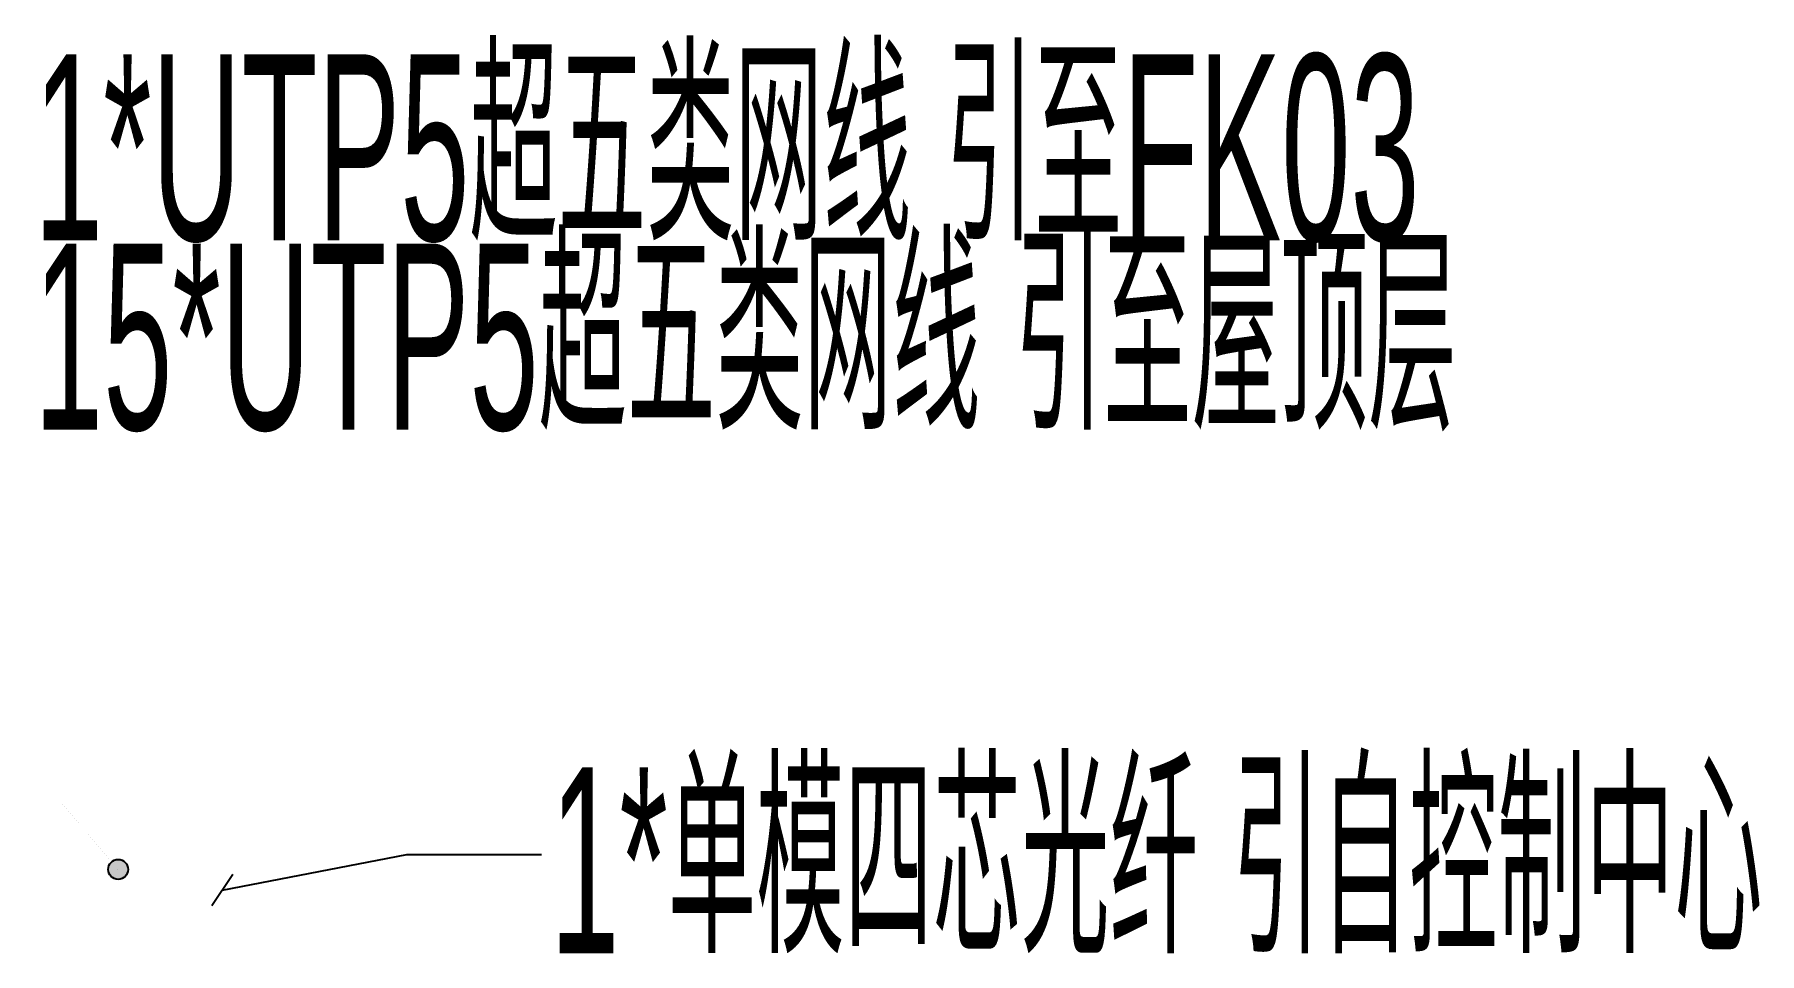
# Model space of a CAD drawing. Header units: inches. Extents: x -1481536 to -1128273, y -46959 to 92618.
# Drawn here: x -1474348 to -1461363, y 85703 to 92618 of the extents above; entities that cross this region are included whole.
import ezdxf
from ezdxf import colors
from ezdxf.entities.mleader import LeaderData, LeaderLine
from ezdxf.math import Vec2, Vec3

# ---------------------------------------------------------------- set-up
doc = ezdxf.new("R2010")
doc.units = ezdxf.units.IN
doc.header["$MEASUREMENT"] = 0
doc.layers.get('0').update_dxf_attribs({"color": 253})
for name, color, linetype in [('0-L-控制', 6, 'Continuous'), ('0-L-灯具', 1, 'Continuous'), ('0-L-电箱', 90, 'Continuous'), ('0-LIGHT-TXT', 90, 'Continuous')]:
    doc.layers.add(name, color=color, linetype=linetype)
doc.styles.add('SMDEI', font='smsim.shx', dxfattribs={"width": 0.75, "bigfont": 'smfs.shx'})
doc.styles.get("Standard").update_dxf_attribs({"font": 'arial.ttf'})
doc.styles.add('TG_LINETYPE', font='SIMPLEX', dxfattribs={"width": 0.8, "height": 3, "bigfont": 'HZTXT'})
doc.linetypes.add('TG_J', pattern='A,2,-0.3,["J",TG_LINETYPE,S=0.1,R=0,X=-0.23,Y=-0.15],0', length=2.3)

# ---------------------------------------------------------------- blocks, each defined once
blk = doc.blocks.new('引入')
at = {"layer": '0-L-电箱', "lineweight": -2}
h = blk.add_hatch(color=256, dxfattribs=at)
h.dxf.hatch_style = 1
h.paths.add_polyline_path([(-75, 0, 1), (75, 0, 1)])
blk.add_lwpolyline([(709, -533, 0, 0, 0), (432, -324, 200, 0, 0), (0, 0, 0, 0, 0)], format="xyseb", dxfattribs=at)
blk.add_circle((0, 0), 75, dxfattribs=at)
blk = doc.blocks.new('_Oblique')
at = {"color": 0, "linetype": 'ByBlock', "lineweight": -2}
blk.add_line((-0.5, -0.5), (0.5, 0.5), dxfattribs=at)

msp = doc.modelspace()

# ---------------------------------------------------------------- linework, layer by layer
at = {"layer": '0-L-控制', "color": 2, "linetype": 'TG_J', "const_width": 0.2}
msp.add_lwpolyline([(-1473718, 86336), (-1474150, 86839), (-1474762, 86839)], dxfattribs=at)

# ---------------------------------------------------------------- block references
at = {"layer": '0-L-灯具', "rotation": 25.65679204934167}
msp.add_blockref('引入', (-1473718, 86336), dxfattribs=at)

# ---------------------------------------------------------------- texts
at = {"layer": '0-LIGHT-TXT', "color": 7, "style": 'SMDEI', "width": 0.5}
for s, p in [('1*UTP5超五类网线 引至FK03 ', (-1474351, 91069)), ('15*UTP5超五类网线 引至屋顶层', (-1474351, 89645)), ('1*单模四芯光纤 引自控制中心 ', (-1470465, 85705))]:
    msp.add_text(s, height=1400, dxfattribs=at).set_placement(p)

# ---------------------------------------------------------------- leaders
at = {"layer": '0-LIGHT-TXT', "color": 7}
ml = msp.add_multileader_mtext('Standard', dxfattribs=at)
ml.set_content('', color=7)
ml.set_leader_properties()
ml.set_arrow_properties(name='OBLIQUE')
ml.build(insert=Vec2(0, 0))
ml.multileader.update_dxf_attribs({"text_right_attachment_type": 6, "dogleg_length": 0.36, "arrow_head_size": 200})
ctx = ml.context
ctx.base_point, ctx.char_height, ctx.arrow_head_size, ctx.landing_gap_size, ctx.plane_origin = Vec3(-1470530, 86449), 0.18, 200, 0.09, Vec3(-1474420, 85190)
ctx.right_attachment = 6
notes = []
notes.append((ctx, [(0, (1, 1, 0), (-1471545, 86449), (1, 0), 1015, [(0, [(-1472934, 86180)], 0, [])])]))
ctx.mtext.insert, ctx.mtext.flow_direction = Vec3(-1470530, 86449), 5
for ctx, leaders in notes:
    for number, flags, end, landing, length, lines in leaders:
        leader = LeaderData()
        leader.index, (leader.has_last_leader_line, leader.has_dogleg_vector, leader.attachment_direction) = number, flags
        leader.last_leader_point, leader.dogleg_vector, leader.dogleg_length = Vec3(end), Vec3(landing), length
        for number, points, colour, breaks in lines:
            line = LeaderLine()
            line.index, line.vertices, line.color, line.breaks = number, Vec3.list(points), colors.encode_raw_color(colour), breaks
            leader.lines.append(line)
        ctx.leaders.append(leader)

doc.saveas('drawing.dxf')
